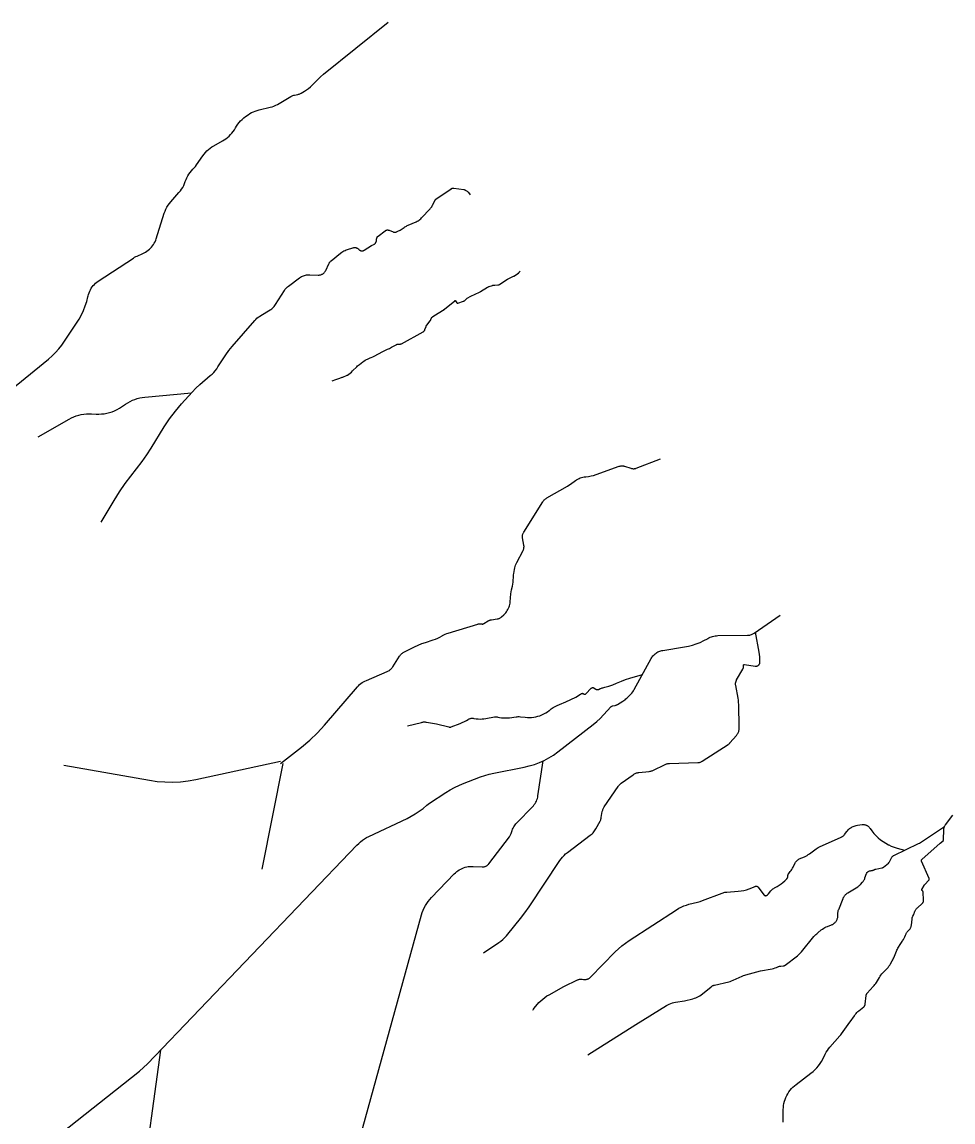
# Model space of a CAD drawing. Extents: x 473934 to 509948, y 2633682 to 2676856.
# Drawn here: x 482273 to 493823, y 2663202 to 2676856 of the extents above; entities that cross this region are included whole.
import ezdxf

# ---------------------------------------------------------------- set-up
doc = ezdxf.new("R2010")
doc.units = 0
for name, color, linetype in [('CH_SAK-CH2-FP', 2, 'CONTINUOUS'), ('CH_SAK-CH3-SM', 3, 'CONTINUOUS'), ('CH_SAK-CH4-SS', 4, 'CONTINUOUS'), ('CH_SAK-CH5-SS', 5, 'CONTINUOUS'), ('CH_SAR-CH1-FP', 6, 'CONTINUOUS'), ('CH_SAR-CH2-SM', 7, 'CONTINUOUS'), ('CH_SAR-CH3-SS', 1, 'CONTINUOUS'), ('CH_SAR-CH4-SS', 2, 'CONTINUOUS'), ('CH_SHA-CH10-SS', 5, 'CONTINUOUS'), ('CH_SHA-CH2-SM', 4, 'CONTINUOUS'), ('CH_SHA-CH4-SM', 6, 'CONTINUOUS'), ('CH_SHA-CH8-SS', 3, 'CONTINUOUS'), ('CH_SHA-CH9-SS', 4, 'CONTINUOUS'), ('D_SAR-D3-SM', 7, 'CONTINUOUS'), ('D_SAR-D4-SM', 1, 'CONTINUOUS')]:
    doc.layers.add(name, color=color, linetype=linetype)

msp = doc.modelspace()

# ---------------------------------------------------------------- linework, layer by layer
at = {"layer": 'CH_SAK-CH2-FP'}
msp.add_lwpolyline([(480901.578, 2671288.577), (482599.768, 2672671.99), (482599.768, 2672671.99), (482645.212, 2672711.34), (482688.208, 2672753.35), (482728.603, 2672797.867), (482766.25, 2672844.731), (482801.014, 2672893.772), (482948.486, 2673115.663), (482948.486, 2673115.663), (482980.33, 2673166.859), (483009.03, 2673219.881), (483034.483, 2673274.536), (483056.596, 2673330.625), (483075.288, 2673387.946), (483090.492, 2673446.288), (483092.416, 2673454.7), (483092.416, 2673454.7), (483097.747, 2673474.786), (483104.455, 2673494.455), (483112.509, 2673513.611), (483121.87, 2673532.165), (483132.493, 2673550.025), (483144.327, 2673567.108), (483157.315, 2673583.33), (483171.395, 2673598.614), (483186.5, 2673612.887), (483202.556, 2673626.08), (483219.487, 2673638.13), (483655.117, 2673925.968), (483655.117, 2673925.968), (483669.917, 2673935.142), (483685.224, 2673943.441), (483700.986, 2673950.838), (483771.326, 2673981.388), (483771.326, 2673981.388), (483789.105, 2673989.813), (483806.294, 2673999.386), (483822.818, 2674010.065), (483838.607, 2674021.804), (483853.593, 2674034.553), (483867.711, 2674048.256), (483880.9, 2674062.856), (483893.103, 2674078.288), (483904.269, 2674094.488), (483914.35, 2674111.384), (483923.3, 2674128.905), (483931.084, 2674146.975), (483937.666, 2674165.516), (484038.343, 2674481.63), (484038.343, 2674481.63), (484047.602, 2674507.577), (484058.625, 2674532.824), (484071.36, 2674557.254), (484085.746, 2674580.748), (484101.716, 2674603.197), (484119.192, 2674624.493), (484220.436, 2674739.545), (484220.436, 2674739.545), (484237.13, 2674759.821), (484252.457, 2674781.149), (484266.352, 2674803.436), (484278.754, 2674826.588), (484289.61, 2674850.503), (484298.873, 2674875.079), (484298.873, 2674875.079), (484307.928, 2674899.151), (484318.51, 2674922.591), (484330.577, 2674945.302), (484344.079, 2674967.192), (484358.959, 2674988.168), (484375.156, 2675008.145), (484392.604, 2675027.039), (484392.604, 2675027.039), (484408.763, 2675044.452), (484423.859, 2675062.793), (484437.84, 2675081.997), (484515.078, 2675194.998), (484515.078, 2675194.998), (484530.876, 2675216.53), (484548.075, 2675236.961), (484566.599, 2675256.198), (484586.366, 2675274.156), (484607.287, 2675290.756), (484629.269, 2675305.922), (484652.214, 2675319.587), (484760.087, 2675379.049), (484760.087, 2675379.049), (484782.108, 2675392.123), (484803.247, 2675406.58), (484823.418, 2675422.36), (484842.537, 2675439.398), (484860.527, 2675457.625), (484877.314, 2675476.965), (484892.829, 2675497.341), (484907.008, 2675518.667), (484919.793, 2675540.857), (484919.793, 2675540.857), (484933.35, 2675564.285), (484948.459, 2675586.744), (484965.053, 2675608.129), (484983.055, 2675628.342), (485002.383, 2675647.292), (485022.948, 2675664.892), (485044.657, 2675681.06), (485079.26, 2675705.055), (485079.26, 2675705.055), (485100.013, 2675718.516), (485121.56, 2675730.668), (485143.816, 2675741.465), (485166.697, 2675750.866), (485190.115, 2675758.835), (485213.981, 2675765.341), (485352.15, 2675798.451), (485352.15, 2675798.451), (485375.534, 2675804.809), (485398.489, 2675812.572), (485420.933, 2675821.71), (485442.781, 2675832.191), (485463.955, 2675843.976), (485608.633, 2675930.337), (485608.633, 2675930.337), (485617.033, 2675934.993), (485625.713, 2675939.102), (485634.638, 2675942.647), (485643.772, 2675945.613), (485653.076, 2675947.989), (485692.716, 2675956.769), (485692.716, 2675956.769), (485701.809, 2675959.084), (485710.74, 2675961.963), (485719.474, 2675965.395), (485727.975, 2675969.366), (485736.212, 2675973.861), (485776.36, 2675997.428), (485776.36, 2675997.428), (485802.301, 2676013.745), (485827.194, 2676031.62), (485850.944, 2676050.987), (485873.464, 2676071.772), (485894.667, 2676093.898), (485900.94, 2676100.858), (485900.94, 2676100.858), (485937.03, 2676138.854), (485975.06, 2676174.907), (486014.927, 2676208.918), (486814.684, 2676855.774)], dxfattribs=at)
at = {"layer": 'CH_SAK-CH3-SM'}
msp.add_lwpolyline([(483256.435, 2670645.469), (483414.512, 2670918.056), (483414.512, 2670918.056), (483481.025, 2671024.86), (483554.122, 2671127.272), (483763.34, 2671401.708), (483763.34, 2671401.708), (483822.072, 2671482.889), (483876.665, 2671566.909), (484038.314, 2671829.884), (484038.314, 2671829.884), (484104.039, 2671929.964), (484175.636, 2672025.932), (484252.847, 2672117.443), (484381.838, 2672261.355), (484381.838, 2672261.355), (484429.501, 2672310.984), (484480.464, 2672357.218), (484609.06, 2672466.056), (484609.06, 2672466.056), (484630.535, 2672485.321), (484650.863, 2672505.793), (484669.976, 2672527.403), (484687.811, 2672550.08), (484704.308, 2672573.747), (484801.817, 2672722.613), (484801.817, 2672722.613), (484839.942, 2672776.813), (484881.574, 2672828.368), (485159.783, 2673150.449), (485159.783, 2673150.449), (485172.963, 2673164.743), (485187.04, 2673178.153), (485201.956, 2673190.623), (485217.649, 2673202.101), (485234.053, 2673212.538), (485350.293, 2673281.311), (485350.293, 2673281.311), (485361.847, 2673288.694), (485372.868, 2673296.85), (485383.305, 2673305.742), (485393.107, 2673315.329), (485402.23, 2673325.564), (485410.63, 2673336.401), (485418.268, 2673347.787), (485527.407, 2673523.205), (485527.407, 2673523.205), (485534.377, 2673533.661), (485541.99, 2673543.659), (485550.217, 2673553.159), (485559.023, 2673562.123), (485568.375, 2673570.517), (485578.236, 2673578.307), (485715.772, 2673680.106), (485715.772, 2673680.106), (485727.018, 2673687.85), (485738.766, 2673694.809), (485750.962, 2673700.95), (485763.548, 2673706.244), (485776.466, 2673710.668), (485789.656, 2673714.199), (485803.056, 2673716.822), (485816.604, 2673718.525), (485830.237, 2673719.3), (485843.891, 2673719.142), (485946.294, 2673714.461), (485946.294, 2673714.461), (485953.264, 2673714.386), (485960.222, 2673714.796), (485967.135, 2673715.69), (485973.969, 2673717.064), (485980.691, 2673718.91), (485987.267, 2673721.22), (485993.667, 2673723.982), (485999.859, 2673727.184), (486005.812, 2673730.809), (486011.499, 2673734.84), (486016.891, 2673739.258), (486021.962, 2673744.04), (486026.688, 2673749.164), (486031.045, 2673754.605), (486035.013, 2673760.336), (486038.572, 2673766.329), (486041.705, 2673772.556), (486079.157, 2673853.951), (486079.157, 2673853.951), (486082.058, 2673859.752), (486085.328, 2673865.353), (486088.955, 2673870.729), (486092.922, 2673875.86), (486097.214, 2673880.722), (486101.812, 2673885.296), (486106.697, 2673889.562), (486226.061, 2673987.174), (486226.061, 2673987.174), (486238.904, 2673997.001), (486252.356, 2674005.978), (486266.36, 2674014.065), (486280.857, 2674021.231), (486295.787, 2674027.444), (486311.088, 2674032.679), (486377.294, 2674052.963), (486377.294, 2674052.963), (486382.348, 2674054.32), (486387.485, 2674055.322), (486392.68, 2674055.963), (486397.906, 2674056.24), (486403.139, 2674056.153), (486408.353, 2674055.7), (486413.523, 2674054.885), (486418.623, 2674053.711), (486423.629, 2674052.185), (486428.517, 2674050.313), (486433.262, 2674048.104), (486433.262, 2674048.104), (486435.926, 2674046.646), (486438.497, 2674045.029), (486440.964, 2674043.258), (486443.32, 2674041.341), (486445.555, 2674039.285), (486447.661, 2674037.096), (486453.445, 2674030.708), (486453.445, 2674030.708), (486455.77, 2674028.306), (486458.251, 2674026.066), (486460.875, 2674023.996), (486463.632, 2674022.106), (486466.509, 2674020.404), (486469.493, 2674018.899), (486472.571, 2674017.596), (486475.73, 2674016.502), (486478.954, 2674015.621), (486482.23, 2674014.958), (486485.543, 2674014.515), (486488.878, 2674014.294), (486492.221, 2674014.297), (486495.556, 2674014.523), (486498.868, 2674014.971), (486502.143, 2674015.64), (486505.366, 2674016.526), (486508.522, 2674017.625), (486511.598, 2674018.933), (486514.58, 2674020.443), (486517.454, 2674022.149), (486607.956, 2674080.047), (486644.297, 2674100.115), (486644.297, 2674100.115), (486647.098, 2674101.784), (486649.784, 2674103.631), (486652.344, 2674105.649), (486654.767, 2674107.83), (486657.043, 2674110.164), (486659.162, 2674112.642), (486661.115, 2674115.252), (486662.894, 2674117.984), (486664.491, 2674120.826), (486665.9, 2674123.766), (486667.113, 2674126.792), (486668.127, 2674129.89), (486668.937, 2674133.048), (486669.54, 2674136.252), (486669.932, 2674139.488), (486672.008, 2674163.004), (486672.008, 2674163.004), (486672.395, 2674166.208), (486672.988, 2674169.38), (486673.785, 2674172.507), (486674.782, 2674175.577), (486675.974, 2674178.575), (486677.358, 2674181.491), (486678.927, 2674184.311), (486680.674, 2674187.024), (486682.593, 2674189.619), (486684.675, 2674192.084), (486686.912, 2674194.41), (486689.295, 2674196.587), (486691.812, 2674198.606), (486779.529, 2674264.4), (486779.529, 2674264.4), (486782.236, 2674266.294), (486785.062, 2674268.005), (486787.995, 2674269.526), (486791.022, 2674270.85), (486794.13, 2674271.97), (486797.305, 2674272.884), (486800.533, 2674273.585), (486803.801, 2674274.072), (486807.093, 2674274.342), (486810.396, 2674274.394), (486813.696, 2674274.228), (486816.977, 2674273.844), (486820.226, 2674273.244), (486823.428, 2674272.432), (486826.57, 2674271.409), (486829.637, 2674270.181), (486877.4, 2674249.204), (486877.4, 2674249.204), (486880.463, 2674247.978), (486883.6, 2674246.956), (486886.798, 2674246.144), (486890.042, 2674245.544), (486893.319, 2674245.159), (486896.613, 2674244.992), (486899.912, 2674245.042), (486903.2, 2674245.309), (486906.464, 2674245.793), (486909.688, 2674246.49), (486912.86, 2674247.399), (486915.964, 2674248.516), (486918.989, 2674249.834), (486937.191, 2674258.495), (486937.191, 2674258.495), (486964.126, 2674272.326), (486990.175, 2674287.762), (487015.241, 2674304.747), (487024.113, 2674311.159), (487024.113, 2674311.159), (487033.231, 2674317.374), (487042.679, 2674323.076), (487052.427, 2674328.248), (487062.445, 2674332.875), (487162.155, 2674375.63), (487162.155, 2674375.63), (487174.706, 2674381.535), (487186.817, 2674388.296), (487198.43, 2674395.88), (487209.49, 2674404.25), (487219.943, 2674413.367), (487229.739, 2674423.186), (487334.601, 2674535.855), (487334.601, 2674535.855), (487342.249, 2674544.566), (487349.38, 2674553.705), (487355.97, 2674563.243), (487361.996, 2674573.146), (487367.438, 2674583.382), (487397.943, 2674645.004), (487397.943, 2674645.004), (487398.838, 2674646.676), (487399.837, 2674648.289), (487400.935, 2674649.835), (487402.129, 2674651.308), (487403.414, 2674652.703), (487404.784, 2674654.015), (487406.235, 2674655.237), (487407.76, 2674656.365), (487595.122, 2674786.002), (487595.122, 2674786.002), (487597.987, 2674787.843), (487600.97, 2674789.485), (487604.059, 2674790.92), (487607.238, 2674792.142), (487610.493, 2674793.144), (487613.809, 2674793.922), (487617.17, 2674794.473), (487620.561, 2674794.794), (487623.965, 2674794.883), (487627.368, 2674794.74), (487630.753, 2674794.366), (487753.367, 2674776.568), (487753.367, 2674776.568), (487756.752, 2674775.957), (487760.087, 2674775.115), (487763.356, 2674774.045), (487766.544, 2674772.754), (487769.636, 2674771.246), (487772.616, 2674769.529), (487795.45, 2674755.309), (487795.45, 2674755.309), (487797.991, 2674753.617), (487800.423, 2674751.773), (487802.739, 2674749.785), (487804.928, 2674747.658), (487806.984, 2674745.403), (487808.899, 2674743.025), (487810.665, 2674740.536), (487831.423, 2674709.291)], dxfattribs=at)
at = {"layer": 'CH_SAK-CH4-SS'}
msp.add_lwpolyline([(482471.69, 2671704.714), (482858.415, 2671927.231), (482858.415, 2671927.231), (482886.85, 2671942.394), (482916.202, 2671955.694), (482946.351, 2671967.075), (482977.17, 2671976.491), (483008.531, 2671983.902), (483040.305, 2671989.277), (483072.359, 2671992.594), (483104.56, 2671993.84), (483136.774, 2671993.009), (483194.073, 2671989.68), (483194.073, 2671989.68), (483227.41, 2671988.857), (483260.727, 2671990.259), (483293.878, 2671993.878), (483326.713, 2671999.698), (483359.087, 2672007.695), (483390.857, 2672017.831), (483421.879, 2672030.063), (483452.018, 2672044.335), (483481.138, 2672060.585), (483509.11, 2672078.739), (483557.545, 2672112.522), (483557.545, 2672112.522), (483584.533, 2672130.082), (483612.595, 2672145.868), (483641.615, 2672159.816), (483671.472, 2672171.867), (483702.043, 2672181.971), (483733.201, 2672190.086), (483764.817, 2672196.18), (483796.759, 2672200.226), (484375.874, 2672254.701)], dxfattribs=at)
at = {"layer": 'CH_SAK-CH5-SS'}
msp.add_lwpolyline([(486121.254, 2672402.306), (486168.082, 2672420.226), (486168.082, 2672420.226), (486191.239, 2672428.442), (486214.771, 2672435.509), (486214.771, 2672435.509), (486246.235, 2672445.247), (486253.972, 2672447.924), (486253.972, 2672447.924), (486271.509, 2672454.613), (486288.595, 2672462.386), (486305.16, 2672471.211), (486309.129, 2672473.488), (486309.129, 2672473.488), (486326.773, 2672484.438), (486343.617, 2672496.582), (486359.581, 2672509.863), (486374.588, 2672524.216), (486426.246, 2672577.166), (486426.246, 2672577.166), (486436.522, 2672587.207), (486447.268, 2672596.745), (486458.458, 2672605.757), (486499.212, 2672637), (486499.212, 2672637), (486513.883, 2672647.56), (486529.163, 2672657.218), (486544.996, 2672665.938), (486557.394, 2672672.287), (486557.394, 2672672.287), (486573.969, 2672680.145), (486590.994, 2672686.975), (486605.7, 2672692.359), (486605.7, 2672692.359), (486624.229, 2672699.852), (486642.219, 2672708.562), (486750.691, 2672765.619), (486750.691, 2672765.619), (486807.602, 2672793.292), (486832.935, 2672804.634), (486832.935, 2672804.634), (486845.955, 2672810.843), (486858.661, 2672817.67), (486915.182, 2672849.816), (486915.182, 2672849.816), (486918.194, 2672851.396), (486921.307, 2672852.767), (486924.505, 2672853.924), (486927.775, 2672854.861), (486931.101, 2672855.573), (486934.468, 2672856.057), (486937.859, 2672856.312), (486941.26, 2672856.335), (486954.02, 2672855.988), (486954.02, 2672855.988), (486957.312, 2672856.007), (486960.597, 2672856.242), (486963.858, 2672856.694), (486967.083, 2672857.359), (486970.257, 2672858.234), (486973.367, 2672859.317), (486976.398, 2672860.602), (486979.339, 2672862.084), (487247.825, 2673008.665), (487247.825, 2673008.665), (487250.761, 2673010.401), (487253.572, 2673012.332), (487256.245, 2673014.451), (487258.767, 2673016.747), (487261.126, 2673019.21), (487263.312, 2673021.827), (487265.315, 2673024.588), (487267.125, 2673027.479), (487268.734, 2673030.486), (487270.133, 2673033.596), (487271.318, 2673036.794), (487284.966, 2673077.897), (487284.966, 2673077.897), (487286.035, 2673080.81), (487287.282, 2673083.652), (487288.704, 2673086.411), (487290.294, 2673089.076), (487292.046, 2673091.638), (487293.954, 2673094.086), (487336.031, 2673144.749), (487336.031, 2673144.749), (487338.139, 2673147.472), (487340.054, 2673150.333), (487341.767, 2673153.32), (487343.271, 2673156.417), (487344.558, 2673159.611), (487345.622, 2673162.886), (487346.459, 2673166.226), (487346.459, 2673166.226), (487347.281, 2673169.515), (487348.323, 2673172.741), (487349.582, 2673175.888), (487351.051, 2673178.943), (487352.724, 2673181.892), (487354.593, 2673184.72), (487356.649, 2673187.415), (487358.884, 2673189.965), (487361.285, 2673192.358), (487363.844, 2673194.582), (487366.547, 2673196.627), (487382.385, 2673207.79), (487509.069, 2673288.489), (487509.069, 2673288.489), (487511.336, 2673290.022), (487513.517, 2673291.677), (487644.068, 2673396.538), (487644.068, 2673396.538), (487644.345, 2673396.745), (487644.636, 2673396.933), (487644.939, 2673397.1), (487645.254, 2673397.246), (487645.577, 2673397.369), (487645.908, 2673397.47), (487646.246, 2673397.548), (487646.587, 2673397.602), (487646.932, 2673397.633), (487647.278, 2673397.639), (487647.624, 2673397.622), (487647.968, 2673397.58), (487648.308, 2673397.515), (487648.643, 2673397.427), (487648.971, 2673397.316), (487649.29, 2673397.182), (487649.599, 2673397.026), (487649.897, 2673396.85), (487650.182, 2673396.653), (487650.452, 2673396.437), (487650.707, 2673396.203), (487650.945, 2673395.951), (487651.166, 2673395.684), (487651.367, 2673395.402), (487667.508, 2673371.051), (487667.508, 2673371.051), (487667.907, 2673370.491), (487668.344, 2673369.96), (487668.817, 2673369.46), (487669.323, 2673368.994), (487669.859, 2673368.563), (487670.424, 2673368.171), (487671.015, 2673367.818), (487671.628, 2673367.507), (487672.261, 2673367.239), (487672.911, 2673367.015), (487673.576, 2673366.836), (487674.25, 2673366.703), (487674.933, 2673366.617), (487675.619, 2673366.578), (487676.307, 2673366.586), (487676.993, 2673366.642), (487677.673, 2673366.744), (487678.344, 2673366.893), (487679.004, 2673367.088), (487751.159, 2673391.128), (487751.159, 2673391.128), (487754.058, 2673392.194), (487756.885, 2673393.437), (487759.631, 2673394.853), (487762.283, 2673396.435), (487764.833, 2673398.179), (487767.271, 2673400.076), (487769.587, 2673402.12), (487771.772, 2673404.303), (487785.8, 2673419.215), (487785.8, 2673419.215), (487787.905, 2673421.323), (487790.131, 2673423.301), (487792.472, 2673425.144), (487794.918, 2673426.844), (487797.461, 2673428.395), (487841.272, 2673453.363), (487949.653, 2673502.966), (487949.653, 2673502.966), (487955.285, 2673505.761), (487960.731, 2673508.905), (488048.16, 2673563.111), (488048.16, 2673563.111), (488053.388, 2673566.138), (488058.79, 2673568.843), (488064.345, 2673571.218), (488070.033, 2673573.253), (488108.655, 2673585.765), (488108.655, 2673585.765), (488114.285, 2673587.409), (488120.003, 2673588.719), (488125.787, 2673589.692), (488131.618, 2673590.324), (488137.477, 2673590.613), (488174.713, 2673591.357), (488174.713, 2673591.357), (488177.832, 2673591.517), (488180.935, 2673591.872), (488184.01, 2673592.419), (488187.044, 2673593.157), (488190.027, 2673594.084), (488192.946, 2673595.194), (488195.79, 2673596.485), (488198.548, 2673597.951), (488201.209, 2673599.586), (488295.625, 2673661.749), (488295.625, 2673661.749), (488300.865, 2673664.973), (488306.295, 2673667.869), (488363.662, 2673696.232), (488363.662, 2673696.232), (488369.09, 2673699.127), (488374.33, 2673702.35), (488431.334, 2673739.879), (488431.334, 2673739.879), (488434.146, 2673741.873), (488436.815, 2673744.056), (488439.326, 2673746.418), (488441.669, 2673748.947), (488443.832, 2673751.632), (488445.805, 2673754.459), (488447.578, 2673757.415), (488449.144, 2673760.487), (488452.458, 2673767.585)], dxfattribs=at)
at = {"layer": 'CH_SAR-CH1-FP'}
msp.add_lwpolyline([(481484.85, 2662058.527), (483728.911, 2663832.005), (483728.911, 2663832.005), (483781.746, 2663876.819), (483831.351, 2663925.184), (486428.625, 2666639.267), (486428.625, 2666639.267), (486450.217, 2666660.503), (486473.055, 2666680.393), (486497.055, 2666698.864), (486522.13, 2666715.849), (486548.187, 2666731.283), (486575.13, 2666745.112), (487049.986, 2666970.937), (487049.986, 2666970.937), (487102.039, 2666997.585), (487152.445, 2667027.229), (487201.032, 2667059.77), (487247.634, 2667095.095), (487294.715, 2667133), (487294.715, 2667133), (487312.22, 2667146.467), (487330.302, 2667159.148), (487529.638, 2667292.471), (487529.638, 2667292.471), (487583.098, 2667325.838), (487638.552, 2667355.771), (487645.598, 2667359.292), (487645.598, 2667359.292), (487690.248, 2667380.246), (487735.877, 2667398.973), (487961.758, 2667485.233), (487961.758, 2667485.233), (488015.303, 2667503.958), (488069.823, 2667519.618), (488125.144, 2667532.161), (488502.18, 2667606.469), (488502.18, 2667606.469), (488566.471, 2667621.36), (488629.641, 2667640.458), (488691.412, 2667663.681), (488751.518, 2667690.929), (488809.696, 2667722.081), (488865.692, 2667757.002), (488919.263, 2667795.541), (489358.357, 2668133.958), (489358.357, 2668133.958), (489403.996, 2668171.329), (489447.352, 2668211.327), (489488.275, 2668253.811), (489582.966, 2668358.104), (489582.966, 2668358.104), (489584.355, 2668359.535), (489585.835, 2668360.87), (489587.402, 2668362.105), (489589.046, 2668363.232), (489590.762, 2668364.248), (489592.542, 2668365.147), (489594.377, 2668365.927), (489596.261, 2668366.582), (489598.183, 2668367.111), (489600.137, 2668367.511), (489626.56, 2668372.015), (489626.56, 2668372.015), (489632.803, 2668373.285), (489638.953, 2668374.949), (489644.984, 2668377.002), (489650.872, 2668379.435), (489656.593, 2668382.238), (489662.124, 2668385.399), (489727.764, 2668425.744), (489727.764, 2668425.744), (489740.983, 2668434.356), (489753.732, 2668443.651), (489765.974, 2668453.604), (489777.676, 2668464.187), (489812.966, 2668497.83), (489812.966, 2668497.83), (489825.988, 2668511.035), (489838.168, 2668525.02), (489849.461, 2668539.73), (489859.824, 2668555.111), (489869.216, 2668571.102), (490078.76, 2668954.531), (490078.76, 2668954.531), (490085.394, 2668965.781), (490092.747, 2668976.573), (490100.79, 2668986.863), (490109.487, 2668996.606), (490118.801, 2669005.76), (490128.693, 2669014.288), (490139.121, 2669022.151), (490150.039, 2669029.317), (490161.402, 2669035.755), (490173.161, 2669041.438), (490185.265, 2669046.341), (490197.664, 2669050.444), (490210.304, 2669053.729), (490223.132, 2669056.182), (490491.366, 2669098.447), (490491.366, 2669098.447), (490541.123, 2669107.91), (490590.181, 2669120.503), (490638.344, 2669136.175), (490685.419, 2669154.863), (490731.217, 2669176.493), (490775.554, 2669200.977), (490780.377, 2669203.844), (490780.377, 2669203.844), (490794.746, 2669211.757), (490809.603, 2669218.711), (490824.884, 2669224.676), (490840.524, 2669229.625), (490856.454, 2669233.539), (490872.607, 2669236.399), (490888.912, 2669238.194), (490905.3, 2669238.916), (491272.799, 2669243.028), (491272.799, 2669243.028), (491282.697, 2669243.466), (491292.545, 2669244.557), (491302.299, 2669246.295), (491311.917, 2669248.673), (491321.357, 2669251.681), (491330.578, 2669255.306), (491339.539, 2669259.531), (491348.202, 2669264.339), (491356.529, 2669269.709), (491678.884, 2669492.982)], dxfattribs=at)
at = {"layer": 'CH_SAR-CH2-SM'}
msp.add_lwpolyline([(485478.175, 2667649.959), (485741.289, 2667855.753), (485741.289, 2667855.753), (485842.182, 2667940.158), (485937.309, 2668031.012), (486026.257, 2668127.924), (486433.987, 2668602.589), (486433.987, 2668602.589), (486447.347, 2668617.144), (486461.636, 2668630.788), (486476.792, 2668643.462), (486492.75, 2668655.111), (486509.439, 2668665.684), (486526.788, 2668675.136), (486544.722, 2668683.425), (486803.623, 2668792.897), (486803.623, 2668792.897), (486812.732, 2668797.113), (486821.538, 2668801.928), (486830.003, 2668807.322), (486838.088, 2668813.27), (486845.757, 2668819.746), (486852.976, 2668826.72), (486859.712, 2668834.161), (486865.936, 2668842.035), (486871.619, 2668850.309), (486957.514, 2668984.785), (486957.514, 2668984.785), (486963.294, 2668993.191), (486969.633, 2669001.184), (486976.499, 2669008.727), (486983.863, 2669015.787), (486991.69, 2669022.329), (486999.943, 2669028.325), (487008.584, 2669033.746), (487017.574, 2669038.567), (487140.601, 2669099.248), (487140.601, 2669099.248), (487186.273, 2669120.363), (487232.95, 2669139.155), (487280.513, 2669155.575), (487372.893, 2669184.887), (487372.893, 2669184.887), (487401.856, 2669195.066), (487430.141, 2669207.003), (487457.639, 2669220.654), (487484.248, 2669235.966), (487489.995, 2669239.512), (487489.995, 2669239.512), (487506.84, 2669249.169), (487524.276, 2669257.716), (487542.227, 2669265.118), (487560.62, 2669271.342), (487926.553, 2669382.116), (487926.553, 2669382.116), (487933.102, 2669383.859), (487939.754, 2669385.154), (487946.479, 2669385.995), (487953.245, 2669386.379), (487960.022, 2669386.304), (487966.778, 2669385.77), (487973.483, 2669384.78), (487980.376, 2669383.522), (487980.376, 2669383.522), (487982.351, 2669383.229), (487984.341, 2669383.068), (487986.338, 2669383.039), (487988.331, 2669383.144), (487990.314, 2669383.381), (487992.276, 2669383.75), (487994.21, 2669384.248), (487996.106, 2669384.873), (487997.956, 2669385.624), (487999.753, 2669386.495), (488001.487, 2669387.485), (488058.06, 2669422.302), (488058.06, 2669422.302), (488063.259, 2669425.29), (488068.628, 2669427.962), (488074.147, 2669430.307), (488079.797, 2669432.317), (488085.557, 2669433.984), (488091.406, 2669435.304), (488097.325, 2669436.27), (488167.819, 2669445.62), (488167.819, 2669445.62), (488174.569, 2669446.752), (488181.227, 2669448.343), (488187.76, 2669450.385), (488194.138, 2669452.87), (488200.332, 2669455.785), (488206.311, 2669459.117), (488212.048, 2669462.851), (488217.517, 2669466.968), (488222.691, 2669471.45), (488250.466, 2669497.223), (488250.466, 2669497.223), (488262.402, 2669509.072), (488273.516, 2669521.696), (488283.755, 2669535.039), (488293.073, 2669549.04), (488301.43, 2669563.636), (488308.786, 2669578.761), (488315.108, 2669594.346), (488320.368, 2669610.321), (488324.543, 2669626.613), (488327.612, 2669643.15), (488329.563, 2669659.855), (488333.646, 2669709.18), (488333.646, 2669709.18), (488338.821, 2669757.432), (488346.332, 2669805.375), (488356.16, 2669852.898), (488356.16, 2669852.898), (488361.424, 2669878.612), (488365.332, 2669904.567), (488367.872, 2669930.691), (488369.038, 2669956.912), (488369.164, 2669963.815), (488369.164, 2669963.815), (488369.866, 2669979.581), (488371.396, 2669995.288), (488373.75, 2670010.893), (488382.795, 2670061.746), (488382.795, 2670061.746), (488386.517, 2670079.53), (488391.308, 2670097.056), (488397.152, 2670114.26), (488404.027, 2670131.078), (488411.907, 2670147.45), (488489.718, 2670297.316), (488489.718, 2670297.316), (488492.552, 2670303.244), (488494.991, 2670309.345), (488497.025, 2670315.593), (488498.643, 2670321.962), (488499.84, 2670328.422), (488500.61, 2670334.948), (488500.949, 2670341.51), (488500.857, 2670348.08), (488500.334, 2670354.63), (488499.382, 2670361.131), (488483.112, 2670451.405), (488483.112, 2670451.405), (488482.143, 2670458.058), (488481.623, 2670464.762), (488481.554, 2670471.485), (488481.938, 2670478.197), (488482.772, 2670484.869), (488484.052, 2670491.469), (488485.772, 2670497.969), (488487.926, 2670504.338), (488490.502, 2670510.548), (488493.491, 2670516.571), (488496.877, 2670522.38), (488733.624, 2670898.812), (488733.624, 2670898.812), (488739.43, 2670907.373), (488745.812, 2670915.514), (488752.74, 2670923.196), (488760.181, 2670930.382), (488768.099, 2670937.038), (488776.457, 2670943.132), (488785.216, 2670948.636), (489038.344, 2671095.777), (489038.344, 2671095.777), (489057.607, 2671107.565), (489076.319, 2671120.21), (489140.076, 2671165.429), (489140.076, 2671165.429), (489154.057, 2671174.657), (489168.626, 2671182.928), (489183.716, 2671190.205), (489199.259, 2671196.455), (489215.186, 2671201.65), (489231.425, 2671205.766), (489247.903, 2671208.786), (489264.547, 2671210.695), (489268.458, 2671211.011), (489268.458, 2671211.011), (489300.815, 2671214.693), (489332.864, 2671220.472), (489364.469, 2671228.326), (489395.495, 2671238.22), (489683.201, 2671340.407), (489683.201, 2671340.407), (489689.425, 2671342.391), (489695.766, 2671343.965), (489702.196, 2671345.121), (489708.687, 2671345.855), (489715.213, 2671346.164), (489721.744, 2671346.046), (489728.255, 2671345.501), (489734.715, 2671344.533), (489741.099, 2671343.145), (489747.378, 2671341.343), (489826.588, 2671315.784), (489826.588, 2671315.784), (489833.082, 2671313.928), (489839.687, 2671312.515), (489846.372, 2671311.551), (489853.107, 2671311.04), (489859.861, 2671310.986), (489866.604, 2671311.387), (489873.304, 2671312.242), (489879.931, 2671313.548), (489886.454, 2671315.298), (489892.845, 2671317.485), (490192.659, 2671431.515)], dxfattribs=at)
at = {"layer": 'CH_SAR-CH3-SS'}
msp.add_lwpolyline([(483752.36, 2662312.826), (483993.046, 2664094.151)], dxfattribs=at)
at = {"layer": 'CH_SAR-CH4-SS'}
msp.add_lwpolyline([(487056.084, 2668117.391), (487228.468, 2668162.591), (487228.468, 2668162.591), (487237.291, 2668164.622), (487246.22, 2668166.117), (487255.223, 2668167.07), (487264.267, 2668167.479), (487273.319, 2668167.341), (487282.347, 2668166.658), (487291.317, 2668165.431), (487415.033, 2668144.688), (487568.464, 2668104.99), (487568.464, 2668104.99), (487571.809, 2668104.246), (487575.197, 2668103.733), (487578.612, 2668103.453), (487582.039, 2668103.407), (487585.46, 2668103.596), (487588.861, 2668104.02), (487592.224, 2668104.675), (487595.535, 2668105.559), (487598.777, 2668106.667), (487706.722, 2668147.759), (487706.722, 2668147.759), (487734.069, 2668159.108), (487760.697, 2668172.056), (487786.512, 2668186.557), (487807.536, 2668199.2), (487807.536, 2668199.2), (487813.293, 2668202.408), (487819.25, 2668205.231), (487825.379, 2668207.655), (487831.655, 2668209.67), (487838.05, 2668211.267), (487844.536, 2668212.44), (487851.085, 2668213.182), (487857.669, 2668213.492), (487864.26, 2668213.367), (487870.827, 2668212.808), (487877.344, 2668211.818), (487884.03, 2668210.575), (487884.03, 2668210.575), (487907.749, 2668206.9), (487931.645, 2668204.653), (487955.633, 2668203.844), (487979.626, 2668204.475), (488003.538, 2668206.543), (488027.283, 2668210.043), (488133.385, 2668228.947), (488133.385, 2668228.947), (488140.181, 2668229.918), (488147.027, 2668230.421), (488153.892, 2668230.453), (488160.743, 2668230.014), (488167.548, 2668229.106), (488174.274, 2668227.733), (488174.274, 2668227.733), (488198.564, 2668222.692), (488223.12, 2668219.166), (488247.847, 2668217.169), (488272.651, 2668216.708), (488297.435, 2668217.787), (488322.105, 2668220.399), (488404.212, 2668231.678), (488404.212, 2668231.678), (488416.941, 2668233.013), (488429.73, 2668233.532), (488442.525, 2668233.231), (488455.275, 2668232.113), (488516.008, 2668224.82), (488516.008, 2668224.82), (488542.341, 2668222.538), (488568.767, 2668221.999), (488595.17, 2668223.207), (488621.437, 2668226.157), (488647.451, 2668230.834), (488673.099, 2668237.219), (488698.27, 2668245.285), (488722.853, 2668254.995), (488746.741, 2668266.307), (488769.83, 2668279.172), (488792.019, 2668293.534), (488813.211, 2668309.33), (488815.854, 2668311.439), (488815.854, 2668311.439), (488839.015, 2668328.85), (488863.145, 2668344.889), (488888.164, 2668359.504), (488913.988, 2668372.645), (488940.529, 2668384.268), (489020.633, 2668416.616), (489020.633, 2668416.616), (489082.984, 2668444.304), (489143.302, 2668476.179), (489201.307, 2668512.092), (489212.227, 2668519.38), (489212.227, 2668519.38), (489213.349, 2668520.076), (489214.514, 2668520.697), (489215.718, 2668521.24), (489216.954, 2668521.701), (489218.219, 2668522.081), (489219.506, 2668522.376), (489220.809, 2668522.585), (489222.124, 2668522.708), (489223.443, 2668522.744), (489224.763, 2668522.693), (489226.076, 2668522.555), (489227.377, 2668522.331), (489228.66, 2668522.021), (489229.92, 2668521.627), (489231.152, 2668521.152), (489232.349, 2668520.595), (489233.507, 2668519.961), (489234.621, 2668519.252), (489241.748, 2668514.377), (489241.748, 2668514.377), (489242.871, 2668513.663), (489244.038, 2668513.025), (489245.246, 2668512.466), (489246.488, 2668511.988), (489247.759, 2668511.595), (489249.054, 2668511.286), (489250.366, 2668511.065), (489251.69, 2668510.931), (489253.02, 2668510.885), (489254.35, 2668510.928), (489255.674, 2668511.059), (489256.987, 2668511.279), (489258.282, 2668511.585), (489259.554, 2668511.976), (489260.797, 2668512.451), (489262.006, 2668513.008), (489263.175, 2668513.643), (489264.299, 2668514.356), (489265.373, 2668515.141), (489266.393, 2668515.996), (489267.353, 2668516.917), (489335.285, 2668586.531), (489335.285, 2668586.531), (489336.547, 2668587.736), (489337.889, 2668588.85), (489339.306, 2668589.869), (489340.79, 2668590.785), (489342.334, 2668591.596), (489343.932, 2668592.298), (489345.574, 2668592.886), (489347.254, 2668593.358), (489348.962, 2668593.712), (489350.691, 2668593.946), (489352.432, 2668594.059), (489354.177, 2668594.05), (489355.916, 2668593.92), (489357.643, 2668593.668), (489359.347, 2668593.297), (489361.022, 2668592.808), (489362.658, 2668592.203), (489364.249, 2668591.485), (489365.785, 2668590.659), (489367.26, 2668589.727), (489384.282, 2668578.122), (489384.282, 2668578.122), (489387.112, 2668576.329), (489390.057, 2668574.729), (489393.101, 2668573.329), (489396.233, 2668572.137), (489399.438, 2668571.157), (489402.701, 2668570.394), (489406.007, 2668569.852), (489409.343, 2668569.532), (489412.693, 2668569.436), (489416.041, 2668569.565), (489419.373, 2668569.918), (489422.675, 2668570.493), (489425.93, 2668571.288), (489429.125, 2668572.299), (489432.245, 2668573.522), (489435.275, 2668574.951), (489446.749, 2668580.84), (489446.749, 2668580.84), (489454.507, 2668584.544), (489462.465, 2668587.798), (489470.596, 2668590.591), (489478.874, 2668592.913), (489502.748, 2668598.879), (489502.748, 2668598.879), (489552.394, 2668612.652), (489601.264, 2668628.964), (489649.23, 2668647.771), (489708.284, 2668672.7), (489708.284, 2668672.7), (489759.74, 2668692.765), (489812.225, 2668709.96), (489970.877, 2668757.125)], dxfattribs=at)
at = {"layer": 'CH_SHA-CH10-SS'}
msp.add_lwpolyline([(489290.688, 2664036.41), (489890.05, 2664410.68), (490267.37, 2664646.328), (490267.37, 2664646.328), (490284.888, 2664656.464), (490303.051, 2664665.396), (490321.774, 2664673.083), (490340.973, 2664679.489), (490360.56, 2664684.587), (490380.447, 2664688.352), (490493.812, 2664705.879), (490597.3, 2664732.131), (490597.3, 2664732.131), (490615.492, 2664737.362), (490633.317, 2664743.73), (490650.706, 2664751.209), (490667.588, 2664759.77), (490683.897, 2664769.378), (490699.567, 2664779.996), (490714.537, 2664791.581), (490822.201, 2664880.472), (490822.201, 2664880.472), (490827.393, 2664884.48), (490832.836, 2664888.139), (490838.508, 2664891.433), (490844.383, 2664894.348), (490850.437, 2664896.872), (490856.644, 2664898.993), (490862.976, 2664900.703), (491039.975, 2664942.327), (491039.975, 2664942.327), (491058.492, 2664947.312), (491076.652, 2664953.469), (491094.383, 2664960.773), (491207.702, 2665011.754), (491207.702, 2665011.754), (491223.017, 2665018.141), (491238.661, 2665023.671), (491254.588, 2665028.328), (491436.496, 2665076.099), (491578.32, 2665103.691), (491578.32, 2665103.691), (491597.058, 2665107.963), (491615.484, 2665113.427), (491633.523, 2665120.059), (491651.099, 2665127.833), (491651.099, 2665127.833), (491657.057, 2665130.464), (491663.174, 2665132.702), (491669.423, 2665134.537), (491675.778, 2665135.961), (491682.213, 2665136.969), (491688.699, 2665137.555), (491714.953, 2665139.069), (491714.953, 2665139.069), (491718.276, 2665139.372), (491721.571, 2665139.896), (491724.824, 2665140.639), (491728.02, 2665141.597), (491731.145, 2665142.766), (491734.185, 2665144.141), (491737.127, 2665145.715), (491739.957, 2665147.483), (491742.663, 2665149.435), (491892.882, 2665265.614), (491892.882, 2665265.614), (491906.011, 2665276.375), (491918.511, 2665287.861), (491930.34, 2665300.036), (491941.462, 2665312.861), (492098.427, 2665504.555), (492098.427, 2665504.555), (492108.95, 2665516.725), (492120.11, 2665528.314), (492131.876, 2665539.287), (492144.213, 2665549.615), (492189.066, 2665585.16), (492189.066, 2665585.16), (492203.648, 2665596.013), (492218.861, 2665605.963), (492234.648, 2665614.974), (492250.952, 2665623.012), (492267.713, 2665630.047), (492315.121, 2665648.278), (492315.121, 2665648.278), (492322.743, 2665651.503), (492330.135, 2665655.225), (492337.265, 2665659.428), (492344.101, 2665664.094), (492350.613, 2665669.202), (492356.773, 2665674.729), (492362.553, 2665680.653), (492367.929, 2665686.945), (492372.877, 2665693.58), (492377.375, 2665700.527), (492381.403, 2665707.757), (492384.944, 2665715.238), (492387.982, 2665722.936), (492390.504, 2665730.819), (492392.499, 2665738.851), (492393.958, 2665746.998), (492394.875, 2665755.223), (492395.245, 2665763.491), (492395.623, 2665795.907), (492395.623, 2665795.907), (492395.95, 2665803.59), (492396.748, 2665811.239), (492398.015, 2665818.825), (492399.746, 2665826.318), (492401.934, 2665833.691), (492404.572, 2665840.915), (492458.537, 2665975.687), (492458.537, 2665975.687), (492462.395, 2665984.492), (492466.809, 2665993.032), (492471.76, 2666001.272), (492477.23, 2666009.177), (492483.194, 2666016.717), (492489.629, 2666023.858), (492496.509, 2666030.573), (492503.804, 2666036.833), (492511.485, 2666042.613), (492519.521, 2666047.889), (492640.368, 2666121.805), (492640.368, 2666121.805), (492647.696, 2666126.587), (492654.733, 2666131.787), (492661.454, 2666137.389), (492667.838, 2666143.373), (492673.861, 2666149.72), (492701.281, 2666180.35), (492701.281, 2666180.35), (492707.63, 2666187.93), (492713.465, 2666195.913), (492718.762, 2666204.263), (492723.497, 2666212.943), (492727.651, 2666221.917), (492731.203, 2666231.145), (492749.966, 2666285.119), (492749.966, 2666285.119), (492751.164, 2666288.228), (492752.567, 2666291.251), (492754.168, 2666294.173), (492755.96, 2666296.982), (492757.935, 2666299.666), (492760.085, 2666302.212), (492762.399, 2666304.609), (492764.868, 2666306.847), (492767.48, 2666308.915), (492770.225, 2666310.805), (492773.089, 2666312.508), (492776.06, 2666314.016), (492779.125, 2666315.323), (492779.658, 2666315.529), (492779.658, 2666315.529), (492788.574, 2666318.665), (492797.669, 2666321.234), (492806.908, 2666323.224), (492816.254, 2666324.629), (492823.398, 2666325.473), (492823.398, 2666325.473), (492826.685, 2666325.973), (492829.93, 2666326.69), (492833.122, 2666327.621), (492836.244, 2666328.762), (492839.283, 2666330.108), (492842.226, 2666331.653), (492845.061, 2666333.391), (492846.985, 2666334.66), (492846.985, 2666334.66), (492849.84, 2666336.409), (492852.804, 2666337.963), (492855.867, 2666339.315), (492859.012, 2666340.459), (492862.228, 2666341.389), (492865.498, 2666342.103), (492939.921, 2666355.753), (492939.921, 2666355.753), (492943.014, 2666356.422), (492946.058, 2666357.285), (492949.041, 2666358.339), (492951.952, 2666359.58), (492954.779, 2666361.002), (492957.509, 2666362.601), (492960.134, 2666364.368), (492962.641, 2666366.299), (493021.636, 2666414.766), (493021.636, 2666414.766), (493024.063, 2666416.895), (493026.347, 2666419.176), (493028.48, 2666421.599), (493030.452, 2666424.155), (493032.254, 2666426.833), (493033.88, 2666429.622), (493065.9, 2666488.852), (493065.9, 2666488.852), (493067.663, 2666491.858), (493069.63, 2666494.733), (493071.794, 2666497.464), (493074.142, 2666500.038), (493076.663, 2666502.443), (493079.346, 2666504.665), (493082.178, 2666506.696), (493085.143, 2666508.524), (493088.229, 2666510.142), (493395.586, 2666657.828), (493395.586, 2666657.828), (493408.073, 2666664.191), (493420.248, 2666671.13), (493432.086, 2666678.63), (493716.507, 2666868.277)], dxfattribs=at)
at = {"layer": 'CH_SHA-CH2-SM'}
msp.add_lwpolyline([(486369.996, 2662653.644), (487229.332, 2665773.028), (487229.332, 2665773.028), (487238.528, 2665802.763), (487249.557, 2665831.869), (487262.375, 2665860.232), (487276.933, 2665887.742), (487293.175, 2665914.293), (487311.037, 2665939.782), (487330.45, 2665964.111), (487351.339, 2665987.184), (487636.215, 2666282.803), (487636.215, 2666282.803), (487650.437, 2666296.618), (487665.541, 2666309.463), (487681.46, 2666321.282), (487698.125, 2666332.024), (487715.464, 2666341.641), (487733.399, 2666350.093), (487751.854, 2666357.341), (487770.747, 2666363.354), (487789.997, 2666368.106), (487809.518, 2666371.576), (487829.226, 2666373.75), (487849.034, 2666374.616), (487868.856, 2666374.173), (487981.157, 2666367.941), (487981.157, 2666367.941), (487987.678, 2666367.793), (487994.195, 2666368.069), (488000.679, 2666368.77), (488007.104, 2666369.892), (488013.443, 2666371.431), (488019.667, 2666373.379), (488025.751, 2666375.729), (488031.67, 2666378.471), (488037.396, 2666381.593), (488042.908, 2666385.081), (488048.18, 2666388.921), (488053.19, 2666393.097), (488057.918, 2666397.59), (488062.342, 2666402.383), (488066.445, 2666407.453), (488319.603, 2666742.064), (488319.603, 2666742.064), (488325.137, 2666749.886), (488330.161, 2666758.045), (488334.653, 2666766.509), (488338.596, 2666775.242), (488341.973, 2666784.208), (488354.299, 2666820.4), (488354.299, 2666820.4), (488359.858, 2666835.176), (488366.338, 2666849.573), (488373.715, 2666863.531), (488381.958, 2666876.996), (488391.034, 2666889.914), (488400.908, 2666902.233), (488411.539, 2666913.905), (488606.034, 2667114.331), (488606.034, 2667114.331), (488617.662, 2667127.176), (488628.373, 2667140.796), (488638.115, 2667155.126), (488646.841, 2667170.096), (488654.509, 2667185.634), (488661.082, 2667201.666), (488666.529, 2667218.115), (488670.824, 2667234.901), (488673.945, 2667251.945), (488737.723, 2667684.248)], dxfattribs=at)
at = {"layer": 'CH_SHA-CH4-SM'}
msp.add_lwpolyline([(491714.528, 2663200.252), (491717.224, 2663355.908), (491717.224, 2663355.908), (491718.514, 2663381.821), (491721.481, 2663407.596), (491726.114, 2663433.125), (491732.391, 2663458.299), (491740.288, 2663483.014), (491749.77, 2663507.164), (491760.798, 2663530.65), (491773.325, 2663553.37), (491787.299, 2663575.231), (491802.66, 2663596.14), (491819.345, 2663616.009), (491837.283, 2663634.755), (491856.398, 2663652.298), (491876.61, 2663668.566), (492060.573, 2663807.035), (492060.573, 2663807.035), (492086.238, 2663827.713), (492110.485, 2663850.037), (492133.209, 2663873.91), (492154.311, 2663899.228), (492173.699, 2663925.882), (492191.288, 2663953.755), (492207.003, 2663982.726), (492238.182, 2664045.018), (492238.182, 2664045.018), (492250.68, 2664068.069), (492264.661, 2664090.251), (492280.066, 2664111.47), (492296.828, 2664131.633), (492420.457, 2664270.809), (492420.457, 2664270.809), (492431.041, 2664283.402), (492440.918, 2664296.556), (492544.422, 2664442.576), (492544.422, 2664442.576), (492545.628, 2664444.29), (492599.132, 2664520.899), (492599.132, 2664520.899), (492609.212, 2664534.498), (492620.042, 2664547.506), (492631.59, 2664559.884), (492643.817, 2664571.59), (492656.685, 2664582.588), (492715.631, 2664630.157), (492715.631, 2664630.157), (492718.088, 2664632.275), (492720.403, 2664634.548), (492722.565, 2664636.966), (492724.566, 2664639.519), (492726.397, 2664642.197), (492728.051, 2664644.988), (492729.52, 2664647.88), (492730.798, 2664650.861), (492731.881, 2664653.919), (492732.763, 2664657.041), (492733.441, 2664660.213), (492733.911, 2664663.423), (492746.358, 2664772.977), (492746.358, 2664772.977), (492746.816, 2664776.115), (492747.472, 2664779.218), (492748.323, 2664782.273), (492749.366, 2664785.267), (492750.597, 2664788.19), (492752.01, 2664791.028), (492753.601, 2664793.772), (492755.362, 2664796.409), (492757.287, 2664798.929), (492759.368, 2664801.322), (492834.27, 2664882.135), (492834.27, 2664882.135), (492844.917, 2664894.261), (492854.896, 2664906.942), (492864.18, 2664920.14), (492872.74, 2664933.819), (492909.747, 2664996.652), (492909.747, 2664996.652), (492919.091, 2665011.507), (492929.289, 2665025.789), (492940.304, 2665039.451), (492952.099, 2665052.446), (493005.16, 2665107.574), (493005.16, 2665107.574), (493017.067, 2665120.699), (493028.178, 2665134.505), (493038.455, 2665148.943), (493047.861, 2665163.962), (493069.185, 2665200.359), (493069.185, 2665200.359), (493076.173, 2665212.972), (493082.547, 2665225.906), (493088.292, 2665239.132), (493121.357, 2665320.549), (493121.357, 2665320.549), (493127.059, 2665333.683), (493133.383, 2665346.53), (493140.311, 2665359.061), (493173.933, 2665416.581), (493173.933, 2665416.581), (493182.342, 2665430.126), (493191.458, 2665443.206), (493195.657, 2665448.901), (493195.657, 2665448.901), (493207.029, 2665465.46), (493217.267, 2665482.743), (493226.326, 2665500.673), (493234.165, 2665519.169), (493241.051, 2665537.063), (493241.051, 2665537.063), (493243.696, 2665543.297), (493246.756, 2665549.337), (493250.219, 2665555.157), (493254.067, 2665560.728), (493258.283, 2665566.027), (493262.848, 2665571.028), (493267.741, 2665575.708), (493273.812, 2665581.134), (493273.812, 2665581.134), (493278.655, 2665585.764), (493283.178, 2665590.707), (493287.359, 2665595.943), (493291.18, 2665601.446), (493294.625, 2665607.194), (493297.676, 2665613.158), (493300.322, 2665619.314), (493302.549, 2665625.634), (493304.348, 2665632.088), (493305.71, 2665638.648), (493306.631, 2665645.285), (493314.587, 2665721.294), (493314.587, 2665721.294), (493315.396, 2665727.27), (493316.563, 2665733.186), (493318.084, 2665739.021), (493319.955, 2665744.754), (493322.168, 2665750.364), (493324.714, 2665755.83), (493335.292, 2665776.853), (493335.292, 2665776.853), (493337.987, 2665782.665), (493340.304, 2665788.638), (493342.234, 2665794.748), (493344.192, 2665801.714), (493344.192, 2665801.714), (493346.569, 2665809.251), (493349.418, 2665816.622), (493352.727, 2665823.798), (493356.482, 2665830.751), (493360.67, 2665837.453), (493365.272, 2665843.877), (493370.272, 2665849.997), (493375.648, 2665855.789), (493381.379, 2665861.23), (493441.473, 2665914.769), (493441.473, 2665914.769), (493443.978, 2665917.162), (493446.311, 2665919.722), (493448.461, 2665922.438), (493450.419, 2665925.296), (493452.174, 2665928.282), (493453.717, 2665931.384), (493455.043, 2665934.584), (493456.143, 2665937.869), (493457.014, 2665941.221), (493457.65, 2665944.627), (493458.049, 2665948.068), (493458.208, 2665951.528), (493458.128, 2665954.991), (493452.412, 2666053.753), (493452.412, 2666053.753), (493452.293, 2666055.059), (493452.089, 2666056.355), (493451.8, 2666057.634), (493451.429, 2666058.892), (493450.975, 2666060.123), (493450.442, 2666061.322), (493449.831, 2666062.482), (493449.146, 2666063.601), (493448.389, 2666064.672), (493447.563, 2666065.691), (493439.639, 2666074.84), (493439.639, 2666074.84), (493439.204, 2666075.379), (493438.808, 2666075.946), (493438.451, 2666076.54), (493438.137, 2666077.156), (493437.866, 2666077.793), (493437.64, 2666078.448), (493437.459, 2666079.116), (493437.325, 2666079.795), (493437.239, 2666080.482), (493437.2, 2666081.173), (493437.209, 2666081.865), (493437.267, 2666082.555), (493437.371, 2666083.24), (493437.523, 2666083.915), (493437.721, 2666084.579), (493437.965, 2666085.227), (493438.252, 2666085.856), (493464.293, 2666137.977), (493464.293, 2666137.977), (493465.691, 2666140.579), (493467.24, 2666143.095), (493468.935, 2666145.514), (493470.77, 2666147.83), (493472.738, 2666150.033), (493523.661, 2666203.737), (493523.661, 2666203.737), (493524.577, 2666204.772), (493525.419, 2666205.869), (493526.184, 2666207.021), (493526.867, 2666208.223), (493527.466, 2666209.469), (493527.977, 2666210.754), (493528.397, 2666212.071), (493528.726, 2666213.414), (493528.962, 2666214.777), (493529.102, 2666216.152), (493529.148, 2666217.534), (493529.098, 2666218.916), (493528.952, 2666220.291), (493528.712, 2666221.653), (493528.378, 2666222.994), (493527.952, 2666224.31), (493527.437, 2666225.593), (493433.183, 2666438.544), (493433.183, 2666438.544), (493432.664, 2666439.836), (493432.236, 2666441.162), (493431.902, 2666442.513), (493431.662, 2666443.885), (493431.518, 2666445.27), (493431.471, 2666446.662), (493431.522, 2666448.054), (493431.668, 2666449.439), (493431.911, 2666450.81), (493432.249, 2666452.161), (493432.68, 2666453.485), (493433.202, 2666454.776), (493433.812, 2666456.028), (493434.508, 2666457.234), (493435.287, 2666458.389), (493436.144, 2666459.486), (493437.075, 2666460.522), (493438.076, 2666461.49), (493663.095, 2666664.461), (493699.47, 2666692.807), (493699.47, 2666692.807), (493700.532, 2666693.695), (493701.529, 2666694.654), (493702.458, 2666695.68), (493703.314, 2666696.768), (493704.092, 2666697.912), (493704.79, 2666699.107), (493705.403, 2666700.348), (493705.929, 2666701.628), (493706.365, 2666702.942), (493706.709, 2666704.282), (493706.96, 2666705.643), (493707.115, 2666707.018), (493707.176, 2666708.401), (493708.275, 2666829.445), (493708.275, 2666829.445), (493708.543, 2666835.912), (493709.229, 2666842.348), (493710.33, 2666848.726), (493711.842, 2666855.02), (493713.757, 2666861.202), (493716.068, 2666867.248), (493718.765, 2666873.132), (493721.838, 2666878.828), (493725.272, 2666884.315), (493729.054, 2666889.567), (493822.874, 2667011.344)], dxfattribs=at)
at = {"layer": 'CH_SHA-CH8-SS'}
msp.add_lwpolyline([(487997.582, 2665303.592), (488188.659, 2665430.346), (488188.659, 2665430.346), (488213.828, 2665448.184), (488237.848, 2665467.54), (488260.63, 2665488.341), (488282.085, 2665510.506), (488302.132, 2665533.953), (488457.959, 2665728.018), (488457.959, 2665728.018), (488512.515, 2665799.171), (488563.828, 2665872.699), (488946.295, 2666447.801), (488946.295, 2666447.801), (488961.986, 2666469.753), (488979.123, 2666490.596), (488997.625, 2666510.237), (489017.41, 2666528.586), (489038.386, 2666545.56), (489323.009, 2666760.391), (489323.009, 2666760.391), (489334.874, 2666769.927), (489346.137, 2666780.168), (489356.755, 2666791.076), (489366.691, 2666802.609), (489375.905, 2666814.726), (489384.366, 2666827.381), (489392.04, 2666840.528), (489443.805, 2666935.75), (489443.805, 2666935.75), (489448.176, 2666944.453), (489451.974, 2666953.421), (489455.181, 2666962.617), (489457.785, 2666972.002), (489459.774, 2666981.535), (489472.497, 2667054.241), (489472.497, 2667054.241), (489474.322, 2667063.089), (489476.676, 2667071.812), (489479.551, 2667080.376), (489482.936, 2667088.753), (489486.82, 2667096.91), (489491.187, 2667104.819), (489496.023, 2667112.45), (489668.798, 2667367.772), (489668.798, 2667367.772), (489673.956, 2667374.93), (489679.525, 2667381.773), (489685.486, 2667388.276), (489691.82, 2667394.418), (489698.504, 2667400.176), (489705.515, 2667405.532), (489854.685, 2667512.688), (489854.685, 2667512.688), (489862.71, 2667518.07), (489871.065, 2667522.924), (489879.716, 2667527.23), (489888.626, 2667530.97), (489897.758, 2667534.128), (489907.074, 2667536.692), (489916.537, 2667538.651), (489926.105, 2667539.997), (490055.362, 2667553.944), (490055.362, 2667553.944), (490064.028, 2667555.136), (490072.609, 2667556.831), (490081.077, 2667559.023), (490089.403, 2667561.705), (490097.559, 2667564.867), (490105.516, 2667568.5), (490243.487, 2667636.416), (490243.487, 2667636.416), (490251.804, 2667640.2), (490260.336, 2667643.471), (490269.051, 2667646.216), (490277.918, 2667648.425), (490286.902, 2667650.09), (490295.971, 2667651.205), (490305.091, 2667651.766), (490658.859, 2667662.72), (490658.859, 2667662.72), (490665.641, 2667663.161), (490672.377, 2667664.062), (490679.037, 2667665.418), (490685.589, 2667667.223), (490692.003, 2667669.469), (490698.25, 2667672.146), (490704.301, 2667675.241), (490710.127, 2667678.739), (491035.199, 2667889.286), (491035.199, 2667889.286), (491039.826, 2667892.47), (491044.266, 2667895.91), (491048.507, 2667899.593), (491052.533, 2667903.508), (491056.334, 2667907.643), (491134.964, 2667998.17), (491134.964, 2667998.17), (491141.329, 2668006.017), (491147.152, 2668014.276), (491152.406, 2668022.907), (491157.066, 2668031.873), (491161.112, 2668041.132), (491164.526, 2668050.643), (491167.291, 2668060.362), (491169.396, 2668070.245), (491170.831, 2668080.247), (491171.589, 2668090.323), (491171.667, 2668100.427), (491164.293, 2668384.374), (491164.293, 2668384.374), (491162.957, 2668410.159), (491160.291, 2668435.841), (491156.303, 2668461.351), (491127.145, 2668620.77), (491127.145, 2668620.77), (491126.196, 2668627.096), (491125.653, 2668633.47), (491125.519, 2668639.865), (491125.794, 2668646.256), (491126.477, 2668652.616), (491127.566, 2668658.92), (491129.055, 2668665.14), (491130.938, 2668671.253), (491133.209, 2668677.234), (491135.858, 2668683.056), (491138.873, 2668688.698), (491215.66, 2668821.926), (491215.66, 2668821.926), (491217.166, 2668824.743), (491218.489, 2668827.65), (491219.623, 2668830.635), (491220.565, 2668833.687), (491221.309, 2668836.793), (491221.854, 2668839.94), (491222.197, 2668843.115), (491224.341, 2668871.401), (491224.341, 2668871.401), (491224.416, 2668872.081), (491224.537, 2668872.754), (491224.705, 2668873.418), (491224.917, 2668874.069), (491225.173, 2668874.703), (491225.472, 2668875.319), (491225.812, 2668875.913), (491226.193, 2668876.482), (491226.611, 2668877.024), (491227.065, 2668877.535), (491227.554, 2668878.015), (491228.074, 2668878.46), (491228.623, 2668878.868), (491229.199, 2668879.238), (491229.798, 2668879.568), (491230.419, 2668879.856), (491231.058, 2668880.101), (491231.713, 2668880.301), (491232.379, 2668880.456), (491233.055, 2668880.565), (491233.737, 2668880.628), (491234.421, 2668880.644), (491235.104, 2668880.613), (491235.784, 2668880.536), (491370.205, 2668860.531), (491370.205, 2668860.531), (491373.625, 2668860.142), (491377.062, 2668859.989), (491380.503, 2668860.072), (491383.929, 2668860.393), (491387.325, 2668860.948), (491390.675, 2668861.735), (491393.963, 2668862.751), (491397.173, 2668863.991), (491400.29, 2668865.448), (491403.3, 2668867.117), (491406.188, 2668868.989), (491408.94, 2668871.055), (491411.543, 2668873.305), (491413.986, 2668875.729), (491416.256, 2668878.315), (491418.343, 2668881.051), (491420.237, 2668883.925), (491421.928, 2668886.922), (491423.41, 2668890.028), (491424.674, 2668893.228), (491425.715, 2668896.508), (491426.528, 2668899.852), (491427.109, 2668903.244), (491427.455, 2668906.668), (491427.565, 2668910.107), (491427.482, 2668944.796), (491427.482, 2668944.796), (491426.508, 2668974.798), (491423.736, 2669004.687), (491419.175, 2669034.356), (491373.551, 2669281.498)], dxfattribs=at)
at = {"layer": 'CH_SHA-CH9-SS'}
msp.add_lwpolyline([(488608.69, 2664591.363), (488615.876, 2664600.135), (488618.36, 2664603.168), (488627.454, 2664614.271), (488665.237, 2664660.398), (488665.237, 2664660.398), (488667.729, 2664663.248), (488686.257, 2664684.449), (488708.769, 2664707.109), (488732.682, 2664728.285), (488757.898, 2664747.892), (488784.315, 2664765.848), (488811.824, 2664782.081), (488993.744, 2664881.735), (489162.94, 2664964.827), (489162.94, 2664964.827), (489169.223, 2664967.648), (489175.685, 2664970.03), (489182.296, 2664971.962), (489189.025, 2664973.434), (489195.838, 2664974.439), (489202.705, 2664974.974), (489209.592, 2664975.034), (489216.467, 2664974.62), (489223.297, 2664973.733), (489239.5, 2664971.061), (489239.5, 2664971.061), (489246.315, 2664970.176), (489253.175, 2664969.761), (489260.047, 2664969.818), (489266.899, 2664970.348), (489273.699, 2664971.347), (489280.414, 2664972.81), (489287.012, 2664974.731), (489293.463, 2664977.101), (489299.736, 2664979.908), (489305.802, 2664983.14), (489311.631, 2664986.78), (489317.196, 2664990.812), (489322.471, 2664995.217), (489327.431, 2664999.974), (489632.618, 2665313.486), (489632.618, 2665313.486), (489672.585, 2665352.318), (489714.652, 2665388.863), (489758.691, 2665423.007), (489804.563, 2665454.646), (490393.809, 2665837.281), (490393.809, 2665837.281), (490422.625, 2665854.643), (490452.543, 2665870.028), (490483.428, 2665883.367), (490515.141, 2665894.599), (490547.536, 2665903.672), (490654.915, 2665929.886), (490654.915, 2665929.886), (490686.376, 2665938.664), (490717.197, 2665949.478), (490958.945, 2666043.275), (490958.945, 2666043.275), (490970.321, 2666047.299), (490981.92, 2666050.629), (490993.699, 2666053.254), (491005.614, 2666055.163), (491017.623, 2666056.351), (491159.339, 2666066.057), (491159.339, 2666066.057), (491193.483, 2666069.576), (491227.305, 2666075.43), (491260.647, 2666083.591), (491293.349, 2666094.02), (491325.259, 2666106.668), (491356.226, 2666121.476), (491366.602, 2666126.882), (491366.602, 2666126.882), (491368.413, 2666127.75), (491370.279, 2666128.495), (491372.19, 2666129.114), (491374.139, 2666129.603), (491376.116, 2666129.96), (491378.112, 2666130.185), (491380.119, 2666130.275), (491382.127, 2666130.231), (491384.128, 2666130.053), (491386.113, 2666129.741), (491388.072, 2666129.297), (491389.997, 2666128.723), (491391.879, 2666128.021), (491393.71, 2666127.195), (491395.482, 2666126.248), (491397.187, 2666125.185), (491398.816, 2666124.01), (491400.363, 2666122.728), (491401.821, 2666121.346), (491403.183, 2666119.87), (491404.444, 2666118.306), (491476.144, 2666022.94), (491476.144, 2666022.94), (491477.441, 2666021.333), (491478.845, 2666019.819), (491480.35, 2666018.406), (491481.949, 2666017.099), (491483.634, 2666015.906), (491485.397, 2666014.831), (491487.23, 2666013.88), (491489.124, 2666013.057), (491491.07, 2666012.367), (491493.059, 2666011.812), (491495.081, 2666011.395), (491497.127, 2666011.118), (491499.187, 2666010.983), (491501.252, 2666010.989), (491503.312, 2666011.138), (491505.356, 2666011.428), (491507.376, 2666011.858), (491509.361, 2666012.426), (491511.302, 2666013.129), (491513.191, 2666013.964), (491515.017, 2666014.927), (491516.773, 2666016.013), (491518.45, 2666017.217), (491520.041, 2666018.534), (491521.537, 2666019.958), (491522.931, 2666021.48), (491534.21, 2666034.681), (491563.836, 2666069.355), (491563.836, 2666069.355), (491571.795, 2666078.13), (491580.26, 2666086.419), (491589.201, 2666094.192), (491598.586, 2666101.422), (491608.383, 2666108.083), (491618.557, 2666114.153), (491639.732, 2666125.95), (491639.732, 2666125.95), (491665.168, 2666141.124), (491689.66, 2666157.779), (491713.124, 2666175.854), (491735.476, 2666195.286), (491756.639, 2666216.009), (491760.372, 2666219.888), (491760.372, 2666219.888), (491762.537, 2666222.287), (491764.542, 2666224.822), (491766.38, 2666227.481), (491768.042, 2666230.254), (491769.521, 2666233.127), (491770.811, 2666236.091), (491771.907, 2666239.131), (491772.805, 2666242.236), (491773.5, 2666245.393), (491773.99, 2666248.587), (491774.272, 2666251.807), (491774.345, 2666255.038), (491774.338, 2666255.788), (491774.424, 2666259.231), (491774.747, 2666262.661), (491775.305, 2666266.06), (491776.096, 2666269.413), (491777.115, 2666272.703), (491778.359, 2666275.916), (491779.821, 2666279.035), (491781.495, 2666282.046), (491783.372, 2666284.934), (491785.443, 2666287.687), (491804.726, 2666311.555), (491804.726, 2666311.555), (491814.629, 2666324.518), (491823.812, 2666338), (491832.249, 2666351.961), (491839.915, 2666366.361), (491866.35, 2666419.448), (491866.35, 2666419.448), (491869.359, 2666425.039), (491872.717, 2666430.428), (491876.41, 2666435.593), (491880.424, 2666440.513), (491884.742, 2666445.168), (491889.346, 2666449.54), (491894.219, 2666453.611), (491899.34, 2666457.364), (491904.689, 2666460.785), (491910.244, 2666463.86), (491915.984, 2666466.576), (491980.649, 2666494.699), (491980.649, 2666494.699), (491996.684, 2666502.244), (492012.246, 2666510.722), (492027.28, 2666520.104), (492041.734, 2666530.358), (492109.934, 2666581.833), (492109.934, 2666581.833), (492123.432, 2666591.448), (492137.441, 2666600.303), (492151.918, 2666608.371), (492166.818, 2666615.627), (492436.57, 2666737.89), (492436.57, 2666737.89), (492442.179, 2666740.647), (492447.605, 2666743.749), (492452.827, 2666747.183), (492457.823, 2666750.937), (492462.576, 2666754.996), (492467.065, 2666759.343), (492471.275, 2666763.963), (492475.187, 2666768.837), (492504.061, 2666807.2), (492504.061, 2666807.2), (492512.295, 2666817.424), (492521.182, 2666827.085), (492530.684, 2666836.143), (492540.759, 2666844.558), (492551.365, 2666852.294), (492562.456, 2666859.318), (492573.983, 2666865.599), (492585.898, 2666871.11), (492598.149, 2666875.827), (492610.682, 2666879.731), (492623.445, 2666882.804), (492636.382, 2666885.033), (492694.435, 2666893.085), (492694.435, 2666893.085), (492700.984, 2666893.774), (492707.564, 2666894.031), (492714.146, 2666893.855), (492720.703, 2666893.245), (492727.205, 2666892.205), (492733.625, 2666890.74), (492739.934, 2666888.855), (492746.106, 2666886.56), (492752.113, 2666883.863), (492757.929, 2666880.776), (492763.53, 2666877.314), (492768.891, 2666873.49), (492773.989, 2666869.322), (492778.801, 2666864.827), (492783.307, 2666860.025), (492787.487, 2666854.937), (492791.324, 2666849.586), (492794.234, 2666845.229), (492794.234, 2666845.229), (492816.604, 2666813.963), (492840.93, 2666784.194), (492867.112, 2666756.045), (492881.871, 2666742.087), (492895.044, 2666729.629), (492924.61, 2666705.057), (492955.688, 2666682.428), (492988.152, 2666661.837), (493021.868, 2666643.366), (493026.115, 2666641.382), (493056.698, 2666627.093), (493092.498, 2666613.083), (493129.122, 2666601.395), (493222.761, 2666574.785)], dxfattribs=at)
at = {"layer": 'D_SAR-D3-SM'}
msp.add_lwpolyline([(482790.531, 2667631.539), (483853.258, 2667443.667), (483853.258, 2667443.667), (483949.035, 2667429.904), (484045.5, 2667422.346), (484142.251, 2667421.022), (484238.886, 2667425.939), (484335.004, 2667437.076), (484430.203, 2667454.387), (485480.68, 2667680.633)], dxfattribs=at)
at = {"layer": 'D_SAR-D4-SM'}
msp.add_lwpolyline([(485252.985, 2666340.702), (485514.602, 2667651.789)], dxfattribs=at)

doc.saveas('drawing.dxf')
